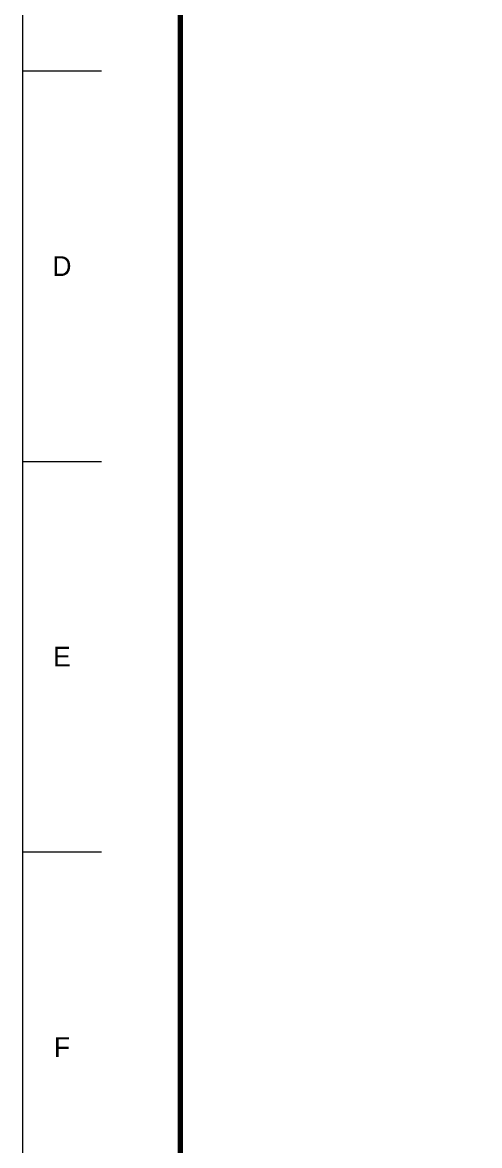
# Model space of a CAD drawing. Header units: millimetres. Extents: x 0 to 841, y 0 to 594.
# Drawn here: x 0 to 57.9, y 309.3 to 451.6 of the extents above; entities that cross this region are included whole.
import ezdxf
from ezdxf.enums import TextEntityAlignment as Align

# ---------------------------------------------------------------- set-up
doc = ezdxf.new("R2010")
doc.units = ezdxf.units.MM
for name, color, linetype, lineweight in [('FINA', 7, 'CONTINUOUS', 18), ('NORMA', 7, 'CONTINUOUS', 70), ('TEXTO', 7, 'CONTINUOUS', 25)]:
    doc.layers.add(name, color=color, linetype=linetype, lineweight=lineweight)

msp = doc.modelspace()

# ---------------------------------------------------------------- linework, layer by layer
at = {"layer": 'FINA'}
for p, q in [((0, 445.5), (10, 445.5)), ((0, 396), (10, 396)), ((0, 346.5), (10, 346.5))]:
    msp.add_line(p, q, dxfattribs=at)
msp.add_lwpolyline([(0, 0), (841, 0), (841, 594), (0, 594)], close=True, dxfattribs=at)
at = {"layer": 'NORMA'}
msp.add_lwpolyline([(20, 10), (831, 10), (831, 584), (20, 584)], close=True, dxfattribs=at)

# ---------------------------------------------------------------- texts
at = {"layer": 'TEXTO'}
for s, p in [('D', (5, 420.75)), ('E', (5, 371.25)), ('F', (5, 321.75))]:
    msp.add_text(s, height=2.5, dxfattribs=at).set_placement(p, align=Align.MIDDLE_CENTER)

doc.saveas('drawing.dxf')
